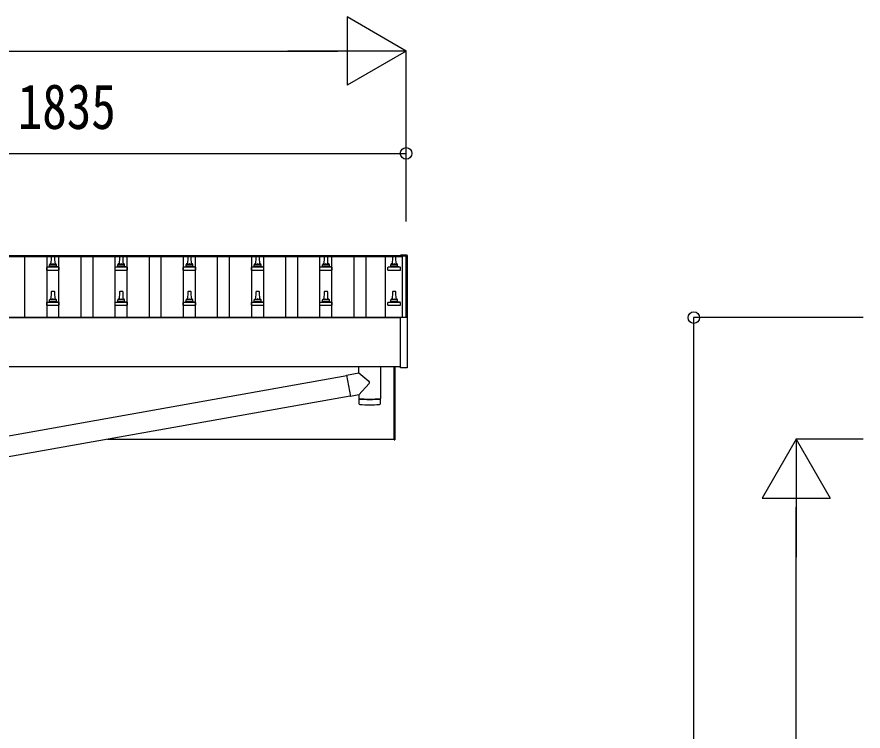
# Model space of a CAD drawing. Units: millimetres, scale not verified. Extents: x -16820 to 16820, y -11880 to 11880.
# Drawn here: x -3666 to -1186, y -6829 to -4736 of the extents above; entities that cross this region are included whole.
import ezdxf
from ezdxf.enums import TextEntityAlignment as Align

# ---------------------------------------------------------------- set-up
doc = ezdxf.new("R2010")
doc.units = ezdxf.units.MM
doc.header["$LTSCALE"] = 50
for name, color, linetype in [('0-4_YKK_13', 4, 'Continuous'), ('0-5_YKK_A1', 4, 'Continuous'), ('0-6_YKK_D', 6, 'Continuous')]:
    doc.layers.add(name, color=color, linetype=linetype)
doc.styles.add('ＭＳ ゴシック', font='')
doc.styles.get('ＭＳ ゴシック').set_extended_font_data('MS Gothic')

msp = doc.modelspace()

# ---------------------------------------------------------------- linework, layer by layer
at = {"layer": '0-4_YKK_13'}
for p, q in [((-3565.19, -5438.55), (-3565.92, -5462.07)), ((-3555.65, -5437.57), (-3564.19, -5437.57)), ((-3553.92, -5462.07), (-3554.65, -5438.55)), ((-3365.19, -5438.55), (-3365.92, -5462.07)), ((-3355.65, -5437.57), (-3364.19, -5437.57)), ((-3353.92, -5462.07), (-3354.65, -5438.55)), ((-3165.19, -5438.55), (-3165.92, -5462.07)), ((-3155.65, -5437.57), (-3164.19, -5437.57)), ((-3153.92, -5462.07), (-3154.65, -5438.55)), ((-2965.19, -5438.55), (-2965.92, -5462.07)), ((-2955.65, -5437.57), (-2964.19, -5437.57)), ((-2953.92, -5462.07), (-2954.65, -5438.55)), ((-2765.19, -5438.55), (-2765.92, -5462.07)), ((-2755.65, -5437.57), (-2764.19, -5437.57)), ((-2753.92, -5462.07), (-2754.65, -5438.55)), ((-2565.19, -5438.55), (-2565.92, -5462.07)), ((-2555.65, -5437.57), (-2564.19, -5437.57)), ((-2553.92, -5462.07), (-2554.65, -5438.55)), ((-2541.62, -5435.49), (-2541.62, -5434.89)), ((-2541.62, -5435.55), (-2541.62, -5435.49)), ((-2522.62, -5434.37), (-2540.62, -5434.37)), ((-2521.62, -5434.89), (-2521.62, -5435.49)), ((-2521.62, -5435.49), (-2521.62, -5615.94)), ((-3578.17, -5477.57), (-3578.17, -5469.86)), ((-3578.17, -5477.57), (-3541.67, -5477.57)), ((-3542.05, -5469.07), (-3577.79, -5469.07)), ((-3577.41, -5468.89), (-3570.69, -5467.26)), ((-3549.54, -5467.07), (-3570.3, -5467.07)), ((-3569.92, -5466.29), (-3569.92, -5462.07)), ((-3550.92, -5462.07), (-3568.92, -5462.07)), ((-3549.92, -5466.29), (-3549.92, -5462.07)), ((-3542.44, -5468.89), (-3549.16, -5467.26)), ((-3541.67, -5477.57), (-3541.67, -5469.86)), ((-3378.17, -5477.57), (-3378.17, -5469.86)), ((-3378.17, -5477.57), (-3341.67, -5477.57)), ((-3342.05, -5469.07), (-3377.79, -5469.07)), ((-3377.41, -5468.89), (-3370.69, -5467.26)), ((-3349.54, -5467.07), (-3370.3, -5467.07)), ((-3369.92, -5466.29), (-3369.92, -5462.07)), ((-3350.92, -5462.07), (-3368.92, -5462.07)), ((-3349.92, -5466.29), (-3349.92, -5462.07)), ((-3342.44, -5468.89), (-3349.16, -5467.26)), ((-3341.67, -5477.57), (-3341.67, -5469.86)), ((-3178.17, -5477.57), (-3178.17, -5469.86)), ((-3178.17, -5477.57), (-3141.67, -5477.57)), ((-3142.05, -5469.07), (-3177.79, -5469.07)), ((-3177.41, -5468.89), (-3170.69, -5467.26)), ((-3149.54, -5467.07), (-3170.3, -5467.07)), ((-3169.92, -5466.29), (-3169.92, -5462.07)), ((-3150.92, -5462.07), (-3168.92, -5462.07)), ((-3149.92, -5466.29), (-3149.92, -5462.07)), ((-3142.44, -5468.89), (-3149.16, -5467.26)), ((-3141.67, -5477.57), (-3141.67, -5469.86)), ((-2978.17, -5477.57), (-2978.17, -5469.86)), ((-2978.17, -5477.57), (-2941.67, -5477.57)), ((-2942.05, -5469.07), (-2977.79, -5469.07)), ((-2977.41, -5468.89), (-2970.69, -5467.26)), ((-2949.54, -5467.07), (-2970.3, -5467.07)), ((-2969.92, -5466.29), (-2969.92, -5462.07)), ((-2950.92, -5462.07), (-2968.92, -5462.07)), ((-2949.92, -5466.29), (-2949.92, -5462.07)), ((-2942.44, -5468.89), (-2949.16, -5467.26)), ((-2941.67, -5477.57), (-2941.67, -5469.86)), ((-2778.17, -5477.57), (-2778.17, -5469.86)), ((-2778.17, -5477.57), (-2741.67, -5477.57)), ((-2742.05, -5469.07), (-2777.79, -5469.07)), ((-2777.41, -5468.89), (-2770.69, -5467.26)), ((-2749.54, -5467.07), (-2770.3, -5467.07)), ((-2769.92, -5466.29), (-2769.92, -5462.07)), ((-2750.92, -5462.07), (-2768.92, -5462.07)), ((-2749.92, -5466.29), (-2749.92, -5462.07)), ((-2742.44, -5468.89), (-2749.16, -5467.26)), ((-2741.67, -5477.57), (-2741.67, -5469.86)), ((-2578.17, -5477.57), (-2578.17, -5469.86)), ((-2578.17, -5477.57), (-2541.67, -5477.57)), ((-2542.05, -5469.07), (-2577.79, -5469.07)), ((-2577.41, -5468.89), (-2570.69, -5467.26)), ((-2549.54, -5467.07), (-2570.3, -5467.07)), ((-2569.92, -5466.29), (-2569.92, -5462.07)), ((-2550.92, -5462.07), (-2568.92, -5462.07)), ((-2549.92, -5466.29), (-2549.92, -5462.07)), ((-2542.44, -5468.89), (-2549.16, -5467.26)), ((-2541.67, -5477.57), (-2541.67, -5469.86)), ((-3565.19, -5541.88), (-3565.92, -5565.41)), ((-3555.65, -5540.91), (-3564.19, -5540.91)), ((-3553.92, -5565.41), (-3554.65, -5541.88)), ((-3365.19, -5541.88), (-3365.92, -5565.41)), ((-3355.65, -5540.91), (-3364.19, -5540.91)), ((-3353.92, -5565.41), (-3354.65, -5541.88)), ((-3165.19, -5541.88), (-3165.92, -5565.41)), ((-3155.65, -5540.91), (-3164.19, -5540.91)), ((-3153.92, -5565.41), (-3154.65, -5541.88)), ((-2965.19, -5541.88), (-2965.92, -5565.41)), ((-2955.65, -5540.91), (-2964.19, -5540.91)), ((-2953.92, -5565.41), (-2954.65, -5541.88)), ((-2765.19, -5541.88), (-2765.92, -5565.41)), ((-2755.65, -5540.91), (-2764.19, -5540.91)), ((-2753.92, -5565.41), (-2754.65, -5541.88)), ((-2565.19, -5541.88), (-2565.92, -5565.41)), ((-2555.65, -5540.91), (-2564.19, -5540.91)), ((-2553.92, -5565.41), (-2554.65, -5541.88)), ((-3578.17, -5580.91), (-3578.17, -5573.19)), ((-3542.05, -5572.41), (-3577.79, -5572.41)), ((-3577.41, -5572.22), (-3570.69, -5570.59)), ((-3549.54, -5570.41), (-3570.3, -5570.41)), ((-3569.92, -5569.62), (-3569.92, -5565.41)), ((-3550.92, -5565.41), (-3568.92, -5565.41)), ((-3549.92, -5569.62), (-3549.92, -5565.41)), ((-3542.44, -5572.22), (-3549.16, -5570.59)), ((-3541.67, -5580.91), (-3541.67, -5573.19)), ((-3378.17, -5580.91), (-3378.17, -5573.19)), ((-3342.05, -5572.41), (-3377.79, -5572.41)), ((-3377.41, -5572.22), (-3370.69, -5570.59)), ((-3349.54, -5570.41), (-3370.3, -5570.41)), ((-3369.92, -5569.62), (-3369.92, -5565.41)), ((-3350.92, -5565.41), (-3368.92, -5565.41)), ((-3349.92, -5569.62), (-3349.92, -5565.41)), ((-3342.44, -5572.22), (-3349.16, -5570.59)), ((-3341.67, -5580.91), (-3341.67, -5573.19)), ((-3178.17, -5580.91), (-3178.17, -5573.19)), ((-3142.05, -5572.41), (-3177.79, -5572.41)), ((-3177.41, -5572.22), (-3170.69, -5570.59)), ((-3149.54, -5570.41), (-3170.3, -5570.41)), ((-3169.92, -5569.62), (-3169.92, -5565.41)), ((-3150.92, -5565.41), (-3168.92, -5565.41)), ((-3149.92, -5569.62), (-3149.92, -5565.41)), ((-3142.44, -5572.22), (-3149.16, -5570.59)), ((-3141.67, -5580.91), (-3141.67, -5573.19)), ((-2978.17, -5580.91), (-2978.17, -5573.19)), ((-2942.05, -5572.41), (-2977.79, -5572.41)), ((-2977.41, -5572.22), (-2970.69, -5570.59)), ((-2949.54, -5570.41), (-2970.3, -5570.41)), ((-2969.92, -5569.62), (-2969.92, -5565.41)), ((-2950.92, -5565.41), (-2968.92, -5565.41)), ((-2949.92, -5569.62), (-2949.92, -5565.41)), ((-2942.44, -5572.22), (-2949.16, -5570.59)), ((-2941.67, -5580.91), (-2941.67, -5573.19)), ((-2778.17, -5580.91), (-2778.17, -5573.19)), ((-2742.05, -5572.41), (-2777.79, -5572.41)), ((-2777.41, -5572.22), (-2770.69, -5570.59)), ((-2749.54, -5570.41), (-2770.3, -5570.41)), ((-2769.92, -5569.62), (-2769.92, -5565.41)), ((-2750.92, -5565.41), (-2768.92, -5565.41)), ((-2749.92, -5569.62), (-2749.92, -5565.41)), ((-2742.44, -5572.22), (-2749.16, -5570.59)), ((-2741.67, -5580.91), (-2741.67, -5573.19)), ((-2578.17, -5580.91), (-2578.17, -5573.19)), ((-2542.05, -5572.41), (-2577.79, -5572.41)), ((-2577.41, -5572.22), (-2570.69, -5570.59)), ((-2549.54, -5570.41), (-2570.3, -5570.41)), ((-2569.92, -5569.62), (-2569.92, -5565.41)), ((-2550.92, -5565.41), (-2568.92, -5565.41)), ((-2549.92, -5569.62), (-2549.92, -5565.41)), ((-2542.44, -5572.22), (-2549.16, -5570.59)), ((-2541.67, -5580.91), (-2541.67, -5573.19)), ((-3578.17, -5580.91), (-3541.67, -5580.91)), ((-3378.17, -5580.91), (-3341.67, -5580.91)), ((-3178.17, -5580.91), (-3141.67, -5580.91)), ((-2978.17, -5580.91), (-2941.67, -5580.91)), ((-2778.17, -5580.91), (-2741.67, -5580.91)), ((-2578.17, -5580.91), (-2541.67, -5580.91)), ((-2541.62, -5763.94), (-2541.62, -5615.94)), ((-2541.12, -5615.44), (-2540.62, -5615.44)), ((-2540.62, -5615.44), (-2522.62, -5615.44)), ((-2522.62, -5615.44), (-2522.12, -5615.44)), ((-2521.62, -5615.94), (-2521.62, -5763.94)), ((-2663.92, -5779.18), (-2663.92, -5761.82)), ((-2599.92, -5761.82), (-2599.92, -5854.81)), ((-2559.92, -5975.5), (-2559.92, -5761.82)), ((-2557.92, -5761.82), (-2557.92, -5975.5)), ((-2522.12, -5764.44), (-2541.12, -5764.44)), ((-4319.04, -6075.75), (-2699.06, -5787.25)), ((-2699.33, -5785.42), (-2663.92, -5779.18)), ((-2699.33, -5785.42), (-2688.27, -5848.15)), ((-2663.92, -5779.18), (-2633.81, -5802.99)), ((-2663.92, -5843.86), (-2633.53, -5810.32)), ((-4308.52, -6134.82), (-2688.54, -5846.32)), ((-2663.92, -5843.86), (-2688.27, -5848.15)), ((-2663.92, -5843.86), (-2663.92, -5854.81)), ((-2663.95, -5855.81), (-2663.72, -5868.79)), ((-2659.45, -5855.09), (-2659.43, -5856.09)), ((-2604.4, -5855.09), (-2604.41, -5856.09)), ((-2600.12, -5868.79), (-2599.89, -5855.81)), ((-2559.92, -5975.5), (-2557.92, -5975.5))]:
    msp.add_line(p, q, dxfattribs=at)
for points in [[(-2540.62, -5434.37), (-2540.81, -5434.37), (-2540.98, -5434.37), (-2541.12, -5434.38), (-2541.19, -5434.39), (-2541.25, -5434.4), (-2541.34, -5434.44), (-2541.47, -5434.54), (-2541.57, -5434.67), (-2541.57, -5434.69)], [(-2521.62, -5434.89), (-2521.65, -5434.7), (-2521.73, -5434.57), (-2521.82, -5434.49), (-2521.9, -5434.43), (-2521.98, -5434.4), (-2522.03, -5434.39), (-2522.07, -5434.39), (-2522.11, -5434.38), (-2522.3, -5434.37), (-2522.48, -5434.37), (-2522.62, -5434.37)]]:
    msp.add_lwpolyline(points, dxfattribs=at)
for centre, radius, start, end in [((-3564.19, -5438.57), 1, 90, 178.60509), ((-3555.65, -5438.57), 1, 1.39491, 90), ((-3364.19, -5438.57), 1, 90, 178.60509), ((-3355.65, -5438.57), 1, 1.39491, 90), ((-3164.19, -5438.57), 1, 90, 178.60509), ((-3155.65, -5438.57), 1, 1.39491, 90), ((-2964.19, -5438.57), 1, 90, 178.60509), ((-2955.65, -5438.57), 1, 1.39491, 90), ((-2764.19, -5438.57), 1, 90, 178.60509), ((-2755.65, -5438.57), 1, 1.39491, 90), ((-2564.19, -5438.57), 1, 90, 178.60509), ((-2555.65, -5438.57), 1, 1.39491, 90), ((-2541.12, -5434.89), 0.499, 156.4992, 179.99932), ((-3577.17, -5469.86), 1, 103.62699, 180), ((-3570.92, -5466.29), 1, 283.62699, 0), ((-3565.84, -5462.71), 4.13, 90, 171.17633), ((-3568.92, -5463.07), 1, 90, 180), ((-3556.59, -5462.07), 4.83, 133.60282, 180), ((-3563.25, -5462.07), 4.83, 0, 46.39718), ((-3554.01, -5462.71), 4.13, 8.82367, 90), ((-3550.92, -5463.07), 1, 0, 90), ((-3548.92, -5466.29), 1, 180, 256.37301), ((-3542.67, -5469.86), 1, 0, 76.37301), ((-3377.17, -5469.86), 1, 103.62699, 180), ((-3370.92, -5466.29), 1, 283.62699, 0), ((-3365.84, -5462.71), 4.13, 90, 171.17633), ((-3368.92, -5463.07), 1, 90, 180), ((-3356.59, -5462.07), 4.83, 133.60282, 180), ((-3363.25, -5462.07), 4.83, 0, 46.39718), ((-3354.01, -5462.71), 4.13, 8.82367, 90), ((-3350.92, -5463.07), 1, 0, 90), ((-3348.92, -5466.29), 1, 180, 256.37301), ((-3342.67, -5469.86), 1, 0, 76.37301), ((-3177.17, -5469.86), 1, 103.62699, 180), ((-3170.92, -5466.29), 1, 283.62699, 0), ((-3165.84, -5462.71), 4.13, 90, 171.17633), ((-3168.92, -5463.07), 1, 90, 180), ((-3156.59, -5462.07), 4.83, 133.60282, 180), ((-3163.25, -5462.07), 4.83, 0, 46.39718), ((-3154.01, -5462.71), 4.13, 8.82367, 90), ((-3150.92, -5463.07), 1, 0, 90), ((-3148.92, -5466.29), 1, 180, 256.37301), ((-3142.67, -5469.86), 1, 0, 76.37301), ((-2977.17, -5469.86), 1, 103.62699, 180), ((-2970.92, -5466.29), 1, 283.62699, 0), ((-2965.84, -5462.71), 4.13, 90, 171.17633), ((-2968.92, -5463.07), 1, 90, 180), ((-2956.59, -5462.07), 4.83, 133.60282, 180), ((-2963.25, -5462.07), 4.83, 0, 46.39718), ((-2954.01, -5462.71), 4.13, 8.82367, 90), ((-2950.92, -5463.07), 1, 0, 90), ((-2948.92, -5466.29), 1, 180, 256.37301), ((-2942.67, -5469.86), 1, 0, 76.37301), ((-2777.17, -5469.86), 1, 103.62699, 180), ((-2770.92, -5466.29), 1, 283.62699, 0), ((-2765.84, -5462.71), 4.13, 90, 171.17633), ((-2768.92, -5463.07), 1, 90, 180), ((-2756.59, -5462.07), 4.83, 133.60282, 180), ((-2763.25, -5462.07), 4.83, 0, 46.39718), ((-2754.01, -5462.71), 4.13, 8.82367, 90), ((-2750.92, -5463.07), 1, 0, 90), ((-2748.92, -5466.29), 1, 180, 256.37301), ((-2742.67, -5469.86), 1, 0, 76.37301), ((-2577.17, -5469.86), 1, 103.62699, 180), ((-2570.92, -5466.29), 1, 283.62699, 0), ((-2565.84, -5462.71), 4.13, 90, 171.17633), ((-2568.92, -5463.07), 1, 90, 180), ((-2556.59, -5462.07), 4.83, 133.60282, 180), ((-2563.25, -5462.07), 4.83, 0, 46.39718), ((-2554.01, -5462.71), 4.13, 8.82367, 90), ((-2550.92, -5463.07), 1, 0, 90), ((-2548.92, -5466.29), 1, 180, 256.37301), ((-2542.67, -5469.86), 1, 0, 76.37301), ((-3564.19, -5541.91), 1, 90, 178.60509), ((-3555.65, -5541.91), 1, 1.39491, 90), ((-3364.19, -5541.91), 1, 90, 178.60509), ((-3355.65, -5541.91), 1, 1.39491, 90), ((-3164.19, -5541.91), 1, 90, 178.60509), ((-3155.65, -5541.91), 1, 1.39491, 90), ((-2964.19, -5541.91), 1, 90, 178.60509), ((-2955.65, -5541.91), 1, 1.39491, 90), ((-2764.19, -5541.91), 1, 90, 178.60509), ((-2755.65, -5541.91), 1, 1.39491, 90), ((-2564.19, -5541.91), 1, 90, 178.60509), ((-2555.65, -5541.91), 1, 1.39491, 90), ((-3577.17, -5573.19), 1, 103.62699, 180), ((-3570.92, -5569.62), 1, 283.62699, 0), ((-3565.84, -5566.04), 4.13, 90, 171.17633), ((-3568.92, -5566.41), 1, 90, 180), ((-3556.59, -5565.41), 4.83, 133.60282, 180), ((-3563.25, -5565.41), 4.83, 0, 46.39718), ((-3554.01, -5566.04), 4.13, 8.82367, 90), ((-3550.92, -5566.41), 1, 0, 90), ((-3548.92, -5569.62), 1, 180, 256.37301), ((-3542.67, -5573.19), 1, 0, 76.37301), ((-3377.17, -5573.19), 1, 103.62699, 180), ((-3370.92, -5569.62), 1, 283.62699, 0), ((-3365.84, -5566.04), 4.13, 90, 171.17633), ((-3368.92, -5566.41), 1, 90, 180), ((-3356.59, -5565.41), 4.83, 133.60282, 180), ((-3363.25, -5565.41), 4.83, 0, 46.39718), ((-3354.01, -5566.04), 4.13, 8.82367, 90), ((-3350.92, -5566.41), 1, 0, 90), ((-3348.92, -5569.62), 1, 180, 256.37301), ((-3342.67, -5573.19), 1, 0, 76.37301), ((-3177.17, -5573.19), 1, 103.62699, 180), ((-3170.92, -5569.62), 1, 283.62699, 0), ((-3165.84, -5566.04), 4.13, 90, 171.17633), ((-3168.92, -5566.41), 1, 90, 180), ((-3156.59, -5565.41), 4.83, 133.60282, 180), ((-3163.25, -5565.41), 4.83, 0, 46.39718), ((-3154.01, -5566.04), 4.13, 8.82367, 90), ((-3150.92, -5566.41), 1, 0, 90), ((-3148.92, -5569.62), 1, 180, 256.37301), ((-3142.67, -5573.19), 1, 0, 76.37301), ((-2977.17, -5573.19), 1, 103.62699, 180), ((-2970.92, -5569.62), 1, 283.62699, 0), ((-2965.84, -5566.04), 4.13, 90, 171.17633), ((-2968.92, -5566.41), 1, 90, 180), ((-2956.59, -5565.41), 4.83, 133.60282, 180), ((-2963.25, -5565.41), 4.83, 0, 46.39718), ((-2954.01, -5566.04), 4.13, 8.82367, 90), ((-2950.92, -5566.41), 1, 0, 90), ((-2948.92, -5569.62), 1, 180, 256.37301), ((-2942.67, -5573.19), 1, 0, 76.37301), ((-2777.17, -5573.19), 1, 103.62699, 180), ((-2770.92, -5569.62), 1, 283.62699, 0), ((-2765.84, -5566.04), 4.13, 90, 171.17633), ((-2768.92, -5566.41), 1, 90, 180), ((-2756.59, -5565.41), 4.83, 133.60282, 180), ((-2763.25, -5565.41), 4.83, 0, 46.39718), ((-2754.01, -5566.04), 4.13, 8.82367, 90), ((-2750.92, -5566.41), 1, 0, 90), ((-2748.92, -5569.62), 1, 180, 256.37301), ((-2742.67, -5573.19), 1, 0, 76.37301), ((-2577.17, -5573.19), 1, 103.62699, 180), ((-2570.92, -5569.62), 1, 283.62699, 0), ((-2565.84, -5566.04), 4.13, 90, 171.17633), ((-2568.92, -5566.41), 1, 90, 180), ((-2556.59, -5565.41), 4.83, 133.60282, 180), ((-2563.25, -5565.41), 4.83, 0, 46.39718), ((-2554.01, -5566.04), 4.13, 8.82367, 90), ((-2550.92, -5566.41), 1, 0, 90), ((-2548.92, -5569.62), 1, 180, 256.37301), ((-2542.67, -5573.19), 1, 0, 76.37301), ((-2541.12, -5615.94), 0.5, 90, 180), ((-2522.12, -5615.94), 0.5, 0, 90), ((-2541.12, -5763.94), 0.5, 180, 270), ((-2522.12, -5763.94), 0.5, 270, 0), ((-2637.06, -5806.78), 5, 315.02601, 49.34449), ((-2631.92, -5375.08), 480.8, 266.18381, 273.81619), ((-2631.92, -5376.08), 480.8, 266.18381, 273.81619), ((-2660.3, -5868.56), 3.43, 183.90213, 262.99006), ((-2631.91, -5353.09), 519.67, 266.82198, 273.17643), ((-2603.54, -5868.56), 3.43, 277.08355, 356.08693)]:
    msp.add_arc(centre, radius, start, end, dxfattribs=at)
at = {"layer": '0-5_YKK_A1'}
for p, q in [((-2536.92, -5439.14), (-4359.92, -5439.14)), ((-2536.92, -5435.55), (-4337.42, -5435.55)), ((-3642.42, -5615.16), (-3642.42, -5439.14)), ((-3577.42, -5615.16), (-3577.42, -5439.14)), ((-3542.42, -5615.16), (-3542.42, -5439.14)), ((-3477.42, -5615.16), (-3477.42, -5439.14)), ((-3442.42, -5615.16), (-3442.42, -5439.14)), ((-3377.42, -5615.16), (-3377.42, -5439.14)), ((-3342.42, -5615.16), (-3342.42, -5439.14)), ((-3277.42, -5615.16), (-3277.42, -5439.14)), ((-3242.42, -5615.16), (-3242.42, -5439.14)), ((-3177.42, -5615.16), (-3177.42, -5439.14)), ((-3142.42, -5615.16), (-3142.42, -5439.14)), ((-3077.42, -5615.16), (-3077.42, -5439.14)), ((-3042.42, -5615.16), (-3042.42, -5439.14)), ((-2977.42, -5615.16), (-2977.42, -5439.14)), ((-2942.42, -5615.16), (-2942.42, -5439.14)), ((-2877.42, -5615.16), (-2877.42, -5439.14)), ((-2842.42, -5615.16), (-2842.42, -5439.14)), ((-2777.42, -5615.16), (-2777.42, -5439.14)), ((-2742.42, -5615.16), (-2742.42, -5439.14)), ((-2677.42, -5615.16), (-2677.42, -5439.14)), ((-2642.42, -5615.16), (-2642.42, -5439.14)), ((-2584.92, -5615.38), (-2584.92, -5439.14)), ((-2536.92, -5435.55), (-2536.92, -5439.14)), ((-2536.92, -5436.52), (-2536.92, -5615.44)), ((-2524.92, -5436.52), (-2536.92, -5436.52)), ((-2524.92, -5615.44), (-2524.92, -5436.52)), ((-6149.92, -5615.38), (-2536.92, -5615.38)), ((-6149.92, -5616.94), (-2541.62, -5616.94)), ((-2541.62, -5761.82), (-6149.92, -5761.82)), ((-3399.87, -5973), (-2559.92, -5973))]:
    msp.add_line(p, q, dxfattribs=at)
at = {"layer": '0-6_YKK_D'}
for p, q in [((-2524.92, -4835.55), (-2698.13, -4735.55)), ((-2698.13, -4735.55), (-2698.13, -4935.55)), ((-11994.92, -4835.55), (-2724.92, -4835.55)), ((-2524.92, -4835.55), (-2871.33, -4835.55)), ((-2524.92, -4835.55), (-2698.13, -4935.55)), ((-2524.92, -5335.55), (-2524.92, -4834.55)), ((-4359.92, -5135.55), (-2524.92, -5135.55)), ((-2524.92, -5335.55), (-2524.92, -5134.55)), ((-1185.56, -5617.05), (-1682.62, -5617.05)), ((-1681.62, -8273), (-1681.62, -5617.05)), ((-1381.62, -5973), (-1481.62, -6146.21)), ((-1185.56, -5973), (-1382.62, -5973)), ((-1381.62, -5973), (-1281.62, -6146.21)), ((-1381.62, -5973), (-1381.62, -6319.41)), ((-1481.62, -6146.21), (-1281.62, -6146.21)), ((-1381.62, -8073), (-1381.62, -6173))]:
    msp.add_line(p, q, dxfattribs=at)
for centre in [(-2524.92, -5135.55), (-1681.62, -5617.05)]:
    msp.add_circle(centre, 17, dxfattribs=at)

# ---------------------------------------------------------------- texts
at = {"layer": '0-6_YKK_D', "style": 'ＭＳ ゴシック', "width": 0.8}
msp.add_text('1835', height=132, dxfattribs=at).set_placement((-3663.22, -5103.55), align=Align.BOTTOM_LEFT)

doc.saveas('drawing.dxf')
